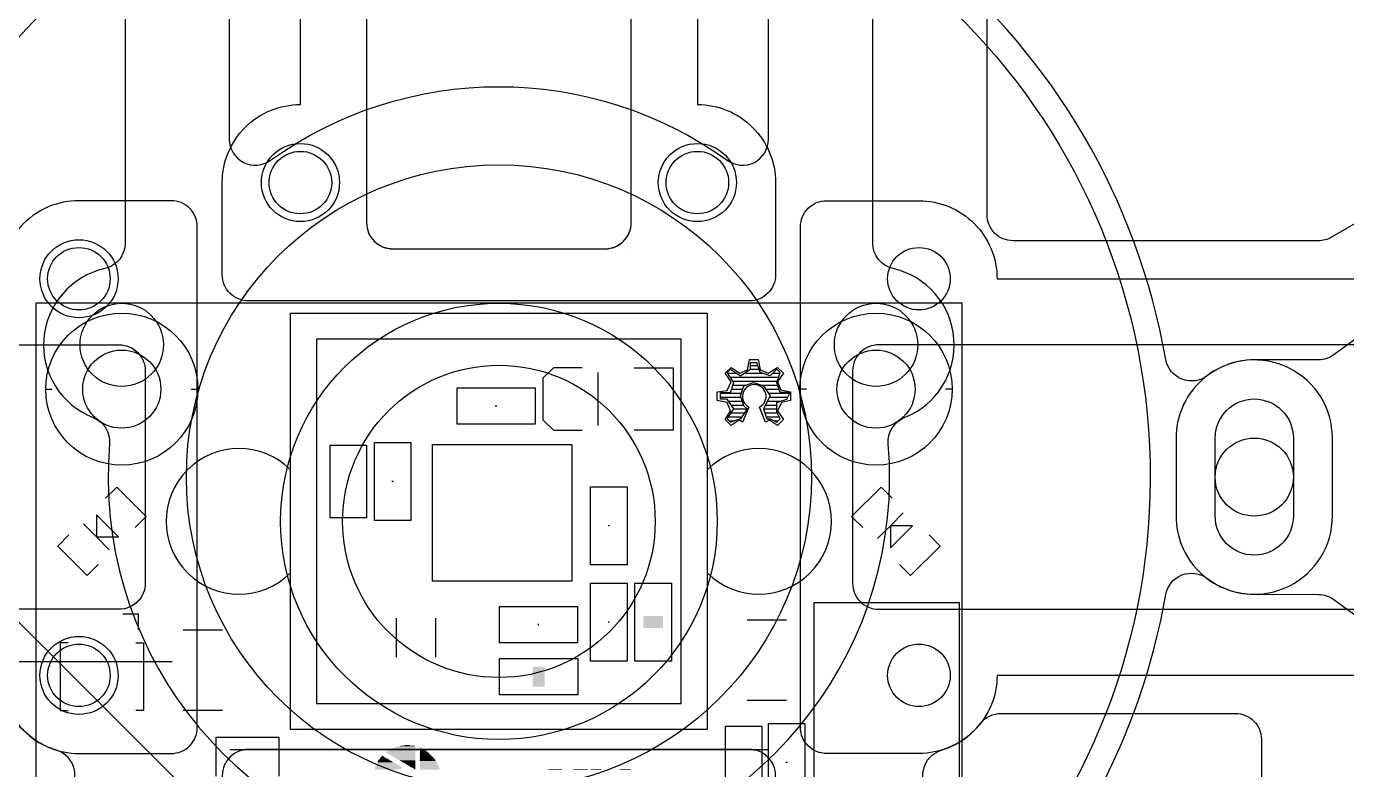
# Model space of a CAD drawing. Header units: inches. Extents: x 0 to 210, y 0 to 179.
# Drawn here: x 86.9 to 137.5, y 83.6 to 112.1 of the extents above; entities that cross this region are included whole.
import ezdxf

# ---------------------------------------------------------------- set-up
doc = ezdxf.new("R2010")
doc.units = ezdxf.units.IN
doc.header["$MEASUREMENT"] = 0
for name, color, linetype in [('4段目', 71, 'Continuous'), ('カバー', 6, 'Continuous'), ('カメラ', 7, 'Continuous'), ('基板', 4, 'Continuous'), ('穴', 3, 'Continuous')]:
    doc.layers.add(name, color=color, linetype=linetype)

# ---------------------------------------------------------------- blocks, each defined once
blk = doc.blocks.new('RECT')
blk.add_solid([(-0.5, -0.5), (0.5, -0.5), (-0.5, 0.5), (0.5, 0.5)])

msp = doc.modelspace()

# ---------------------------------------------------------------- linework, layer by layer
msp.add_lwpolyline([(109.08, 103.574, 0.414214), (110.08, 104.574), (110.08, 137.134), (110.08, 145.884, 0.414214), (109.08, 146.884), (100.92, 146.884, 0.414214), (99.92, 145.884), (99.92, 137.134), (99.92, 104.574, 0.414214), (100.92, 103.574), (109.08, 103.574)], format="xyb")
for points in [[(167.245, 134.09), (168.327, 134.715, -0.414214), (169.693, 134.349), (171.598, 131.05, -0.414214), (171.232, 129.684), (170.149, 129.059, 0.341999), (169.984, 127.845), (171.548, 125.136, -0.414214), (171.182, 123.77), (136.962, 104.013, -0.131652), (136.462, 103.879), (124.74, 103.879, -0.414214), (123.74, 104.879), (123.74, 114.281, -0.267949), (124.24, 115.147), (163.181, 137.629, -0.414214), (164.547, 137.263), (166.111, 134.554, 0.341999)], [(6.965, 90.719), (6.965, 98.879, -0.414214), (7.965, 99.879), (90.425, 99.879, -0.414214), (91.425, 98.879), (91.425, 90.719, -0.414214), (90.425, 89.719), (7.965, 89.719, -0.414214)], [(15.94, 79.917), (48.824, 55.884, 0.320104), (49.985, 55.87), (88.36, 82.581, 0.597767), (88.011, 84.308, -0.154834), (86.515, 85.334, 0.231089), (85.726, 85.719), (12.659, 85.719, 0.231089), (11.871, 85.334, -0.059752), (11.368, 84.827, 0.495694), (11.398, 83.236), (14.56, 80.925, -0.224377)], [(132.702, 74.881), (121.64, 82.581, -0.597767), (121.989, 84.308, 0.154834), (123.485, 85.334, -0.231089), (124.274, 85.719), (133.274, 85.719, -0.414214), (134.274, 84.719), (134.274, 75.702, -0.60586)]]:
    msp.add_lwpolyline(points, format="xyb", close=True)
msp.add_lwpolyline([(110.08, 103.574), (110.08, 103.574)], close=True)
msp.add_circle((105, 93.097), 6)
at = {"layer": '4段目'}
for points in [[(146.927, 81.452, -0.124113), (135.588, 63.17, -0.194568), (134.893, 62.889), (107.996, 62.889, -0.414214), (106.996, 63.889), (106.996, 79.082, -0.360068), (107.808, 80.064, 0.384235), (119.946, 96.071, -0.331788), (120.577, 97.087, 0.73979), (120.133, 102.807, -0.351266), (119.351, 103.783), (119.351, 119.799, -0.414214), (120.351, 120.799), (139.986, 120.799, -0.242162)], [(90.649, 119.799), (90.649, 103.783, -0.351266), (89.867, 102.807, 0.73979), (89.423, 97.087, -0.331788), (90.054, 96.071, 0.384235), (102.192, 80.064, -0.360068), (103.004, 79.082), (103.004, 63.889, -0.414214), (102.004, 62.889), (75.107, 62.889, -0.194568)], [(145.31, 105.523), (137.05, 99.495, -0.158933), (136.461, 99.303), (134, 99.303, 0.414214), (131, 96.303), (131, 94.803), (130.996, 93.303, 0.414214), (133.989, 90.296), (136.462, 90.29, -0.158331), (137.049, 90.097), (145.313, 84.067)]]:
    msp.add_lwpolyline(points, format="xyb", dxfattribs=at)
msp.add_lwpolyline([(94.649, 114.713), (94.649, 107.782, 0.611389), (96.233, 106.97, -0.32265), (113.767, 106.97, 0.611389), (115.351, 107.782), (115.351, 114.713, 0.290742), (114.776, 115.618, 0.223109), (95.224, 115.618, 0.290742)], format="xyb", close=True, dxfattribs=at)
for centre, radius in [((105, 94.799), 12), ((90.52, 99.879), 1.6), ((119.48, 99.879), 1.6), ((134, 94.799), 1.5), ((134, 94.799), 1.5)]:
    msp.add_circle(centre, radius, dxfattribs=at)
at = {"layer": 'カバー'}
for p, q in [((12.456, 87.719), (92.451, 87.719)), ((94.673, 84.331), (115.327, 84.331))]:
    msp.add_line(p, q, dxfattribs=at)
for points in [[(112.62, 109.114, -0.414214), (115.62, 106.114), (115.62, 102.569, -0.414214), (114.62, 101.569), (105, 101.569), (95.38, 101.569, -0.414214), (94.38, 102.569), (94.38, 106.114, -0.414214), (97.38, 109.114), (97.38, 141.214, -0.414214), (94.38, 144.214), (94.38, 147.759, -0.414214), (95.38, 148.759), (105, 148.759), (114.62, 148.759, -0.414214), (115.62, 147.759), (115.62, 144.214, -0.414214), (112.62, 141.214)], [(99.92, 137.848), (99.92, 104.569, 0.414214), (100.92, 103.569), (105, 103.569), (109.08, 103.569, 0.414214), (110.08, 104.569), (110.08, 112.605), (110.08, 145.884, 0.414214), (109.08, 146.884), (105, 146.884), (100.92, 146.884, 0.414214), (99.92, 145.884)], [(49.19, 87.179), (85.875, 87.179, 0.414214), (88.875, 84.179), (92.42, 84.179, 0.414214), (93.42, 85.179), (93.42, 94.799), (93.42, 104.419, 0.414214), (92.42, 105.419), (88.875, 105.419, 0.414214), (85.875, 102.419), (49.19, 102.419), (12.505, 102.419, 0.414214), (9.505, 105.419), (5.96, 105.419, 0.414214), (4.96, 104.419), (4.96, 94.799), (4.96, 85.179, 0.414214), (5.96, 84.179), (9.505, 84.179, 0.414214), (12.505, 87.179)], [(160.81, 87.179), (124.125, 87.179, -0.414214), (121.125, 84.179), (117.58, 84.179, -0.414214), (116.58, 85.179), (116.58, 94.799), (116.58, 104.419, -0.414214), (117.58, 105.419), (121.125, 105.419, -0.414214), (124.125, 102.419), (160.81, 102.419), (197.495, 102.42, -0.414214), (200.495, 105.42), (204.04, 105.42, -0.414214), (205.04, 104.42), (205.04, 94.8), (205.04, 85.18, -0.414214), (204.04, 84.18), (200.495, 84.18, -0.414214), (197.495, 87.18)], [(49.19, 89.719), (7.96, 89.719, -0.414214), (6.96, 90.719), (6.96, 94.799), (6.96, 98.879, -0.414214), (7.96, 99.879), (49.19, 99.879), (90.42, 99.879, -0.414214), (91.42, 98.879), (91.42, 94.799), (91.42, 90.719, -0.414214), (90.42, 89.719)], [(160.81, 89.719), (202.04, 89.72, 0.414214), (203.04, 90.72), (203.04, 94.8), (203.04, 98.88, 0.414214), (202.04, 99.88), (160.81, 99.879), (119.58, 99.879, 0.414214), (118.58, 98.879), (118.58, 94.799), (118.58, 90.719, 0.414214), (119.58, 89.719)], [(115.62, 80.079), (115.62, 83.331), (115.62, 83.331, 0.414214), (114.62, 84.331), (105, 84.331), (95.38, 84.331, 0.414214), (94.38, 83.331), (94.38, 80.079, 0.414214), (97.38, 77.079), (97.38, 66.424), (97.38, 29.739, 0.414214), (94.38, 26.739), (94.38, 23.294), (94.38, 23.294, 0.414214), (95.38, 22.294), (105, 22.294), (114.62, 22.294, 0.414214), (115.62, 23.294), (115.62, 26.739), (115.62, 26.739, 0.414214), (112.62, 29.739), (112.62, 66.424), (112.62, 77.079, 0.414214)]]:
    msp.add_lwpolyline(points, format="xyb", close=True, dxfattribs=at)
for centre in [(97.38, 106.114), (112.62, 106.114), (88.875, 102.419), (121.125, 102.419), (88.875, 87.179), (121.125, 87.179)]:
    msp.add_circle(centre, 1.2, dxfattribs=at)
at = {"layer": 'カメラ'}
for points in [[(77.808, 98.693, 0.619201), (73, 96.299), (73, 93.299, 0.619201), (77.808, 90.905, -0.560348), (79.396, 90.281, 0.331688), (102.015, 68.971, -0.380901), (102.9, 67.978), (102.9, 61.978), (103.9, 61.978), (103.9, 69.823, -45.443544), (106.1, 69.823), (106.1, 61.978), (107.1, 61.978), (107.1, 67.978, -0.380901), (107.985, 68.971, 0.331688), (130.604, 90.281, -0.560348), (132.192, 90.905, 0.619201), (137, 93.299), (137, 96.299, 0.619201), (132.192, 98.693, -0.560348), (130.604, 99.317, 0.838991), (79.396, 99.317, -0.560348)], [(134, 91.799), (134, 91.799, -0.414214), (132.5, 93.299), (132.5, 96.299, -0.414214), (134, 97.799), (134, 97.799, -0.414214), (135.5, 96.299), (135.5, 93.299, -0.414214)]]:
    msp.add_lwpolyline(points, format="xyb", close=True, dxfattribs=at)
at = {"layer": '基板'}
for p, q in [((113.763, 98.812), (113.89, 98.939)), ((113.89, 98.939), (114.271, 98.685)), ((114.271, 98.685), (114.652, 98.939)), ((114.652, 99.091), (114.94, 99.091)), ((108.81, 96.78), (108.81, 98.812)), ((114.017, 98.431), (113.763, 98.812)), ((113.78, 98.786), (114.119, 98.786)), ((113.881, 98.634), (115.736, 98.634)), ((113.89, 98.05), (114.017, 98.431)), ((113.983, 98.481), (115.685, 98.481)), ((113.983, 98.329), (114.474, 98.329)), ((114.423, 98.786), (115.109, 98.786)), ((115.084, 98.329), (115.702, 98.329)), ((115.516, 98.786), (115.786, 98.786)), ((87.601, 98.177), (87.855, 98.177)), ((93.189, 98.177), (93.443, 98.177)), ((113.509, 97.796), (113.509, 98.05)), ((113.509, 98.05), (113.89, 98.05)), ((113.509, 98.024), (114.305, 98.024)), ((113.509, 97.872), (114.288, 97.872)), ((113.932, 98.177), (114.356, 98.177)), ((115.245, 98.177), (115.753, 98.177)), ((115.346, 98.024), (116.163, 98.024)), ((115.389, 97.872), (116.087, 97.872)), ((116.811, 98.177), (116.557, 98.177)), ((122.399, 98.177), (122.145, 98.177)), ((104.893, 97.498), (104.893, 97.559)), ((113.763, 97.796), (113.509, 97.796)), ((114.017, 97.415), (113.763, 97.796)), ((113.814, 97.719), (114.339, 97.719)), ((113.915, 97.567), (114.389, 97.567)), ((115.236, 97.567), (115.668, 97.567)), ((115.312, 97.719), (115.82, 97.719)), ((113.814, 97.11), (114.322, 97.11)), ((113.839, 96.957), (114.042, 96.957)), ((113.915, 97.262), (114.423, 97.262)), ((115.211, 97.262), (115.681, 97.262)), ((115.262, 97.11), (115.757, 97.11)), ((115.566, 96.957), (115.719, 96.957)), ((100.95, 94.629), (100.889, 94.629)), ((120.028, 92.928), (120.523, 93.423)), ((89.548, 92.503), (89.053, 92.998)), ((109.25, 92.929), (109.189, 92.929)), ((119.533, 92.433), (120.028, 92.928)), ((90.043, 92.008), (89.548, 92.503)), ((101.07, 87.879), (101.07, 89.379)), ((102.57, 89.379), (102.57, 87.879)), ((109.25, 89.229), (109.189, 89.229)), ((114.537, 89.313), (116.037, 89.313)), ((92.883, 88.932), (94.383, 88.932)), ((106.52, 89.098), (106.52, 89.159)), ((116.037, 86.213), (114.537, 86.213)), ((94.383, 85.832), (92.883, 85.832)), ((116.079, 83.826), (116.018, 83.826))]:
    msp.add_line(p, q, dxfattribs=at)
msp.add_lwpolyline([(72.252, 103.532), (69.752, 101.033, -0.198912), (69.575, 100.959), (26.029, 100.959, 0.414214), (24.029, 98.959), (24.029, 83.961, -0.414214), (21.029, 80.961), (14.183, 80.961, 0.523448), (12.31, 78.26, 0.216949), (70.328, 20.242, 0.523448), (73.029, 22.115), (73.029, 28.961, -0.414214), (76.029, 31.961), (91.028, 31.961, 0.414214), (93.028, 33.961), (93.028, 77.507, -0.198912), (93.101, 77.684), (95.6, 80.183)], format="xyb", close=True, dxfattribs=at)
for points in [[(87.22, 57.029), (122.78, 57.029), (122.78, 101.479), (87.22, 101.479)], [(97, 91.12), (97, 95.074), (97, 101.097), (113, 101.097), (113, 95.074), (113, 91.12), (113, 85.097), (97, 85.097)], [(112, 86.097), (112, 100.097), (98, 100.097), (98, 86.097)], [(103.393, 96.829), (103.393, 98.229), (106.393, 98.229), (106.393, 96.829)], [(113.89, 96.907), (113.763, 97.034), (114.017, 97.415), (114.525, 97.415), (114.271, 97.034)], [(98.52, 93.229), (98.52, 96.029), (99.92, 96.029), (99.92, 93.229)], [(101.62, 93.129), (100.22, 93.129), (100.22, 96.129), (101.62, 96.129)], [(102.445, 90.804), (102.445, 96.054), (107.795, 96.054), (107.795, 90.804)], [(109.92, 91.429), (108.52, 91.429), (108.52, 94.429), (109.92, 94.429)], [(90.396, 92.503), (89.548, 93.352), (89.548, 92.503)], [(120.028, 92.079), (120.876, 92.928), (120.028, 92.928)], [(109.92, 87.729), (108.52, 87.729), (108.52, 90.729), (109.92, 90.729)], [(111.62, 87.729), (110.22, 87.729), (110.22, 90.729), (111.62, 90.729)], [(105.02, 88.429), (105.02, 89.829), (108.02, 89.829), (108.02, 88.429)], [(122.686, 89.972), (117.086, 89.972), (117.086, 77.972), (122.686, 77.972)], [(105.024, 86.428), (105.024, 87.828), (108.024, 87.828), (108.024, 86.428)], [(113.698, 82.426), (113.698, 85.226), (115.098, 85.226), (115.098, 82.426)], [(116.749, 82.326), (115.349, 82.326), (115.349, 85.326), (116.749, 85.326)]]:
    msp.add_lwpolyline(points, close=True, dxfattribs=at)
for points in [[(108.191, 98.996), (107.091, 98.996), (106.691, 98.596), (106.691, 96.996), (107.091, 96.596), (108.191, 96.596)], [(110.191, 98.996), (111.691, 98.996), (111.691, 96.596), (110.191, 96.596)], [(114.601, 97.491), (114.347, 96.907), (114.22, 96.983), (113.915, 96.78), (113.687, 97.008), (113.89, 97.338), (113.763, 97.669), (113.382, 97.745), (113.382, 98.075), (113.763, 98.126), (113.915, 98.456), (113.687, 98.786), (113.915, 99.015), (114.246, 98.786), (114.55, 98.913), (114.627, 99.32), (114.957, 99.32), (115.033, 98.913), (115.338, 98.786), (115.693, 99.015), (115.922, 98.786), (115.693, 98.456), (115.82, 98.151), (116.201, 98.075), (116.201, 97.745), (115.846, 97.669), (115.693, 97.338), (115.922, 97.008), (115.693, 96.78), (115.389, 96.983), (115.236, 96.907), (115.008, 97.491)], [(115.16, 97.415), (115.287, 97.034), (115.414, 97.034), (115.668, 96.907), (115.795, 97.034), (115.668, 97.288), (115.668, 97.669), (116.049, 97.796), (116.176, 98.05), (115.795, 98.05), (115.668, 98.431), (115.795, 98.812), (115.668, 98.939), (115.414, 98.685), (115.033, 98.812), (114.906, 99.193), (114.652, 99.193), (114.652, 98.939), (114.991, 98.939)], [(114.525, 97.415), (114.398, 97.542), (114.271, 97.923), (114.398, 98.304), (114.779, 98.431), (115.16, 98.304), (115.414, 97.923), (115.16, 97.415), (115.668, 97.415)], [(91.033, 92.857), (91.457, 93.281), (90.326, 94.413), (89.901, 93.988)], [(118.967, 92.857), (118.543, 93.281), (119.674, 94.413), (120.099, 93.988)], [(89.619, 91.443), (89.194, 91.018), (88.063, 92.15), (88.487, 92.574)], [(120.381, 91.443), (120.806, 91.018), (121.937, 92.15), (121.513, 92.574)], [(91.16, 88.928), (91.16, 89.528), (90.56, 89.528)], [(88.46, 88.428), (88.16, 88.428), (88.16, 85.828), (88.46, 85.828)], [(91.06, 88.428), (91.36, 88.428), (91.36, 85.828), (91.06, 85.828)], [(94.148, 83.302), (94.148, 84.802), (96.548, 84.802), (96.548, 83.302)]]:
    msp.add_lwpolyline(points, dxfattribs=at)
for centre, radius in [((105, 93.097), 8.382), ((90.522, 98.177), 2.921), ((119.478, 98.177), 2.921), ((90.522, 98.177), 1.5), ((119.478, 98.177), 1.5)]:
    msp.add_circle(centre, radius, dxfattribs=at)
at = {"layer": '基板', "linetype": 'Continuous'}
for centre in [(90.522, 98.177), (119.478, 98.177)]:
    msp.add_circle(centre, 1.5, dxfattribs=at)
at = {"layer": '基板'}
for centre, radius, start, end in [((114.804, 97.897), 0.454, 296.5651, 243.4349), ((95.023, 93.097), 2.796, 45, 315), ((114.977, 93.097), 2.796, 225, 135)]:
    msp.add_arc(centre, radius, start, end, dxfattribs=at)
at = {"layer": '穴'}
for centre in [(97.38, 106.114), (112.62, 106.114), (88.88, 102.419), (88.88, 87.179)]:
    msp.add_circle(centre, 1.5, dxfattribs=at)

# ---------------------------------------------------------------- block references
at = {"layer": '基板', "xscale": 0.4572, "yscale": 0.762}
for p, rotation in [((110.92, 89.229), 270), ((106.524, 87.128), 180)]:
    msp.add_blockref('RECT', p, dxfattribs=dict(at, rotation=rotation))
at = {"layer": '基板', "yscale": 0.0254}
for p, xscale in [((101.228, 84.207), 1.117599999999999), ((101.241, 84.232), 1.0922), ((101.253, 84.257), 1.066799999999997), ((101.253, 84.181), 1.066799999999997), ((101.279, 84.283), 1.016), ((101.279, 84.156), 1.016), ((101.292, 84.308), 0.9906), ((101.292, 84.13), 0.9906), ((101.317, 84.334), 0.9397999999999999), ((101.342, 84.359), 0.889), ((101.368, 84.384), 0.8382), ((101.406, 84.41), 0.762), ((101.444, 84.435), 0.6858), ((101.482, 84.461), 0.5588), ((101.482, 84.486), 0.2032), ((101.977, 84.384), 0.0254), ((102.003, 84.359), 0.0762), ((102.028, 84.334), 0.127), ((102.054, 84.308), 0.1778), ((102.079, 84.283), 0.2286), ((102.092, 84.257), 0.254), ((102.117, 84.232), 0.3048), ((102.13, 84.207), 0.3302), ((102.142, 84.181), 0.3556), ((102.155, 84.156), 0.381), ((102.168, 84.13), 0.4064), ((100.758, 83.648), 1.0414), ((100.758, 83.622), 1.0414), ((100.733, 83.699), 0.9397999999999999), ((100.745, 83.673), 0.9652), ((100.695, 83.749), 0.8128), ((100.72, 83.724), 0.8636000000000001), ((100.669, 83.8), 0.7112), ((100.695, 83.775), 0.762), ((100.631, 83.851), 0.5842), ((100.657, 83.826), 0.635), ((100.606, 83.902), 0.4826), ((100.631, 83.876), 0.5334), ((100.593, 83.927), 0.4064), ((100.593, 83.953), 0.3556), ((100.555, 84.003), 0.2286), ((100.58, 83.978), 0.2794), ((100.542, 84.029), 0.1524), ((100.542, 84.054), 0.1016), ((100.53, 84.08), 0.0254), ((101.317, 84.105), 0.9397999999999999), ((101.342, 84.08), 0.889), ((101.368, 84.054), 0.8382), ((101.38, 84.029), 0.8128), ((101.406, 84.003), 0.762), ((101.431, 83.978), 0.7112), ((101.444, 83.953), 0.6858), ((101.469, 83.927), 0.635), ((101.495, 83.902), 0.5842), ((101.52, 83.876), 0.5334), ((101.533, 83.851), 0.508), ((101.558, 83.826), 0.4572), ((101.584, 83.8), 0.4064), ((101.609, 83.775), 0.3556), ((101.622, 83.749), 0.3302), ((101.647, 83.724), 0.2794), ((101.673, 83.699), 0.2286), ((101.685, 83.673), 0.2032), ((101.711, 83.648), 0.1524), ((101.736, 83.622), 0.1016), ((102.181, 84.105), 0.4318000000000001), ((102.193, 84.08), 0.4572), ((102.206, 84.054), 0.4826), ((102.219, 84.029), 0.508), ((102.231, 84.003), 0.5334), ((102.244, 83.978), 0.5588), ((102.257, 83.953), 0.5842), ((102.257, 83.927), 0.5842), ((102.269, 83.902), 0.6096), ((102.282, 83.876), 0.635), ((102.282, 83.851), 0.635), ((102.295, 83.826), 0.6604), ((102.295, 83.8), 0.6604), ((102.308, 83.775), 0.6858), ((102.308, 83.749), 0.6858), ((102.32, 83.724), 0.7112), ((102.32, 83.699), 0.7112), ((102.333, 83.673), 0.7366000000000003), ((102.333, 83.648), 0.7366000000000003), ((102.333, 83.622), 0.7366000000000003), ((100.695, 83.572), 0.9652), ((100.733, 83.597), 0.9906), ((101.761, 83.597), 0.0508), ((101.774, 83.572), 0.0254), ((102.346, 83.597), 0.762), ((102.346, 83.572), 0.762), ((107.159, 83.572), 0.5334), ((108.137, 83.572), 0.5588), ((108.721, 83.572), 0.4064), ((109.851, 83.572), 0.4318000000000001)]:
    msp.add_blockref('RECT', p, dxfattribs=dict(at, xscale=xscale))

doc.saveas('drawing.dxf')
